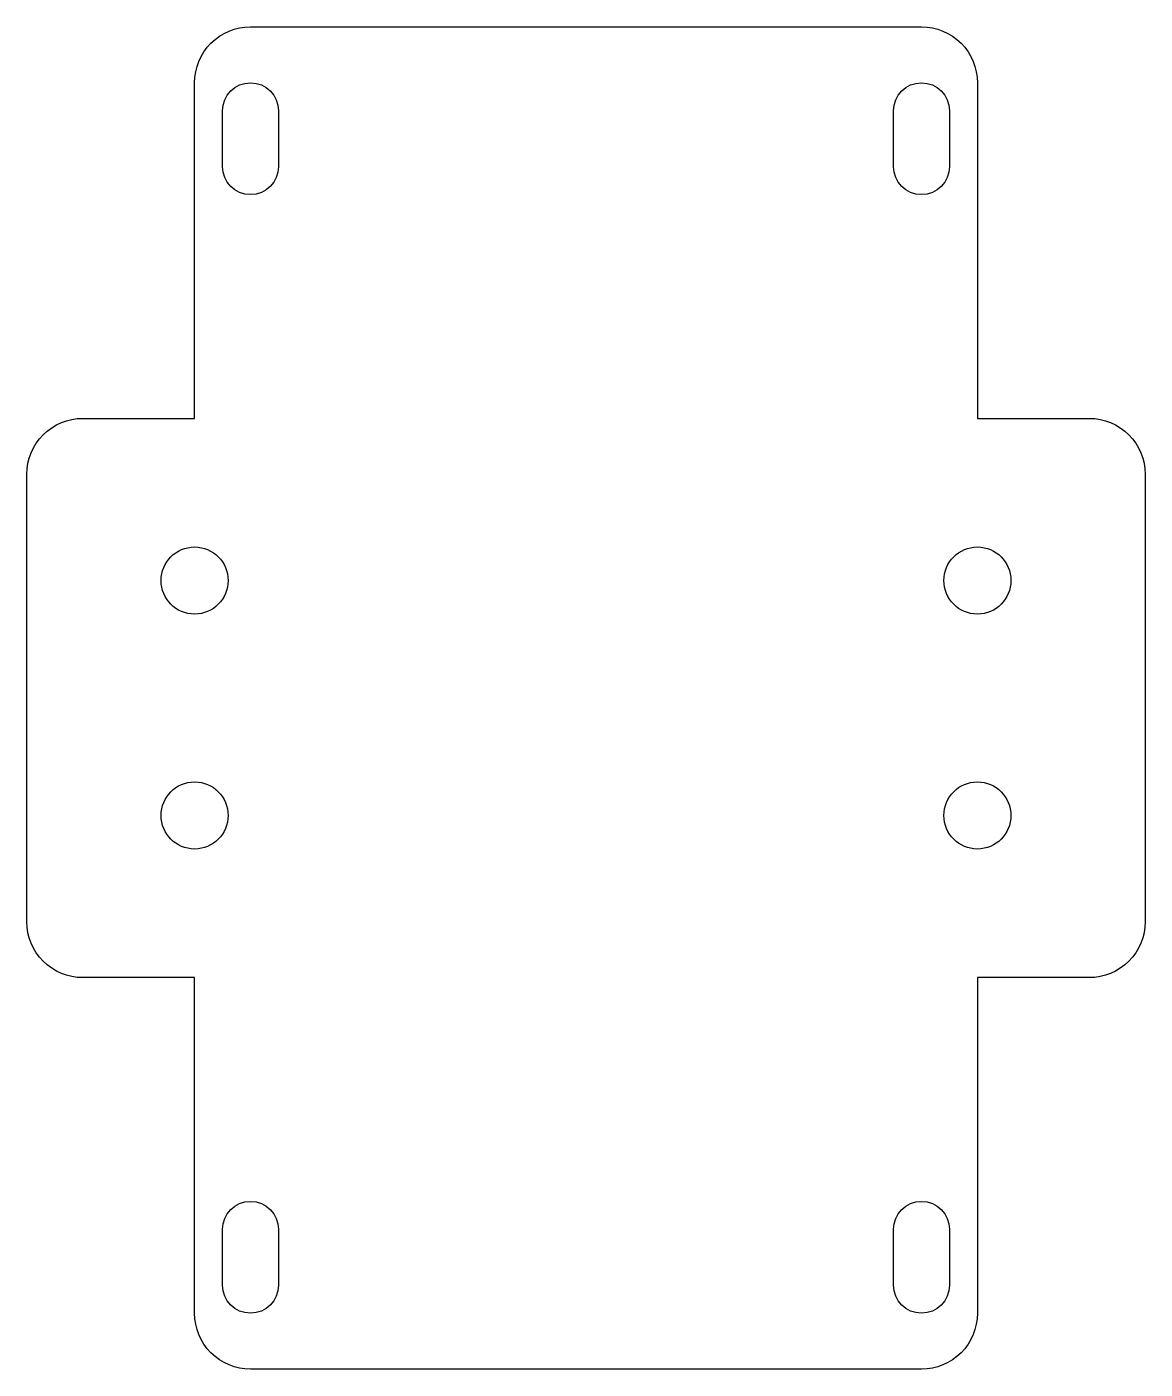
# Model space of a CAD drawing. Header units: millimetres. Extents: x -50 to 50, y -60 to 60.
import ezdxf

# ---------------------------------------------------------------- set-up
doc = ezdxf.new("R2010")
doc.units = ezdxf.units.MM
doc.layers.get('0').update_dxf_attribs({"linetype": 'CONTINUOUS'})

msp = doc.modelspace()

# ---------------------------------------------------------------- linework, layer by layer
for points in [[(-50, 20, -0.414214), (-45, 25), (-35, 25), (-35, 55, -0.414214), (-30, 60), (30, 60, -0.414214), (35, 55), (35, 25), (45, 25, -0.414214), (50, 20), (50, -20, -0.414214), (45, -25), (35, -25), (35, -55, -0.414214), (30, -60), (-30, -60, -0.414214), (-35, -55), (-35, -25), (-45, -25, -0.414214), (-50, -20)], [(-27.5, 50, -0.000143), (-27.5, 50), (-27.5, 47.5, -1), (-32.5, 47.5), (-32.5, 50, -0.000488), (-32.5, 50), (-32.5, 52.5, -1), (-27.5, 52.5)], [(32.5, 47.5, -1), (27.5, 47.5), (27.5, 52.5, -1), (32.5, 52.5)], [(-32.5, -47.5, -1), (-27.5, -47.5), (-27.5, -50, -0.000286), (-27.5, -50), (-27.5, -52.5, -1), (-32.5, -52.5), (-32.5, -50, -0.000286), (-32.5, -50)], [(32.5, -52.5, -1), (27.5, -52.5), (27.5, -47.5, -1), (32.5, -47.5)]]:
    msp.add_lwpolyline(points, format="xyb", close=True)
for centre in [(-35, 10.5), (35, 10.5), (-35, -10.5), (35, -10.5)]:
    msp.add_circle(centre, 3)

doc.saveas('drawing.dxf')
